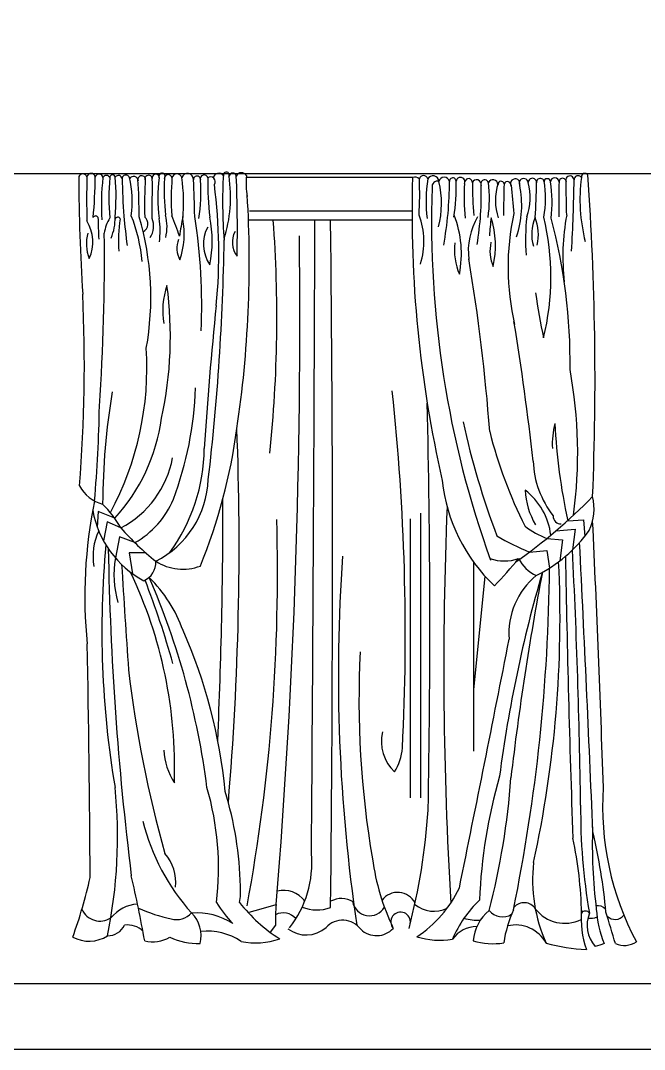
# Model space of a CAD drawing. Header units: inches. Extents: x 8.9 to 51.4, y 16 to 40.8.
# Drawn here: x 35.25 to 38.33, y 15.99 to 21.07 of the extents above; entities that cross this region are included whole.
import ezdxf

# ---------------------------------------------------------------- set-up
doc = ezdxf.new("R2010")
doc.units = ezdxf.units.IN
doc.header["$MEASUREMENT"] = 0
for name, color, linetype in [('1', 1, 'Continuous'), ('4', 4, 'Continuous'), ('kadrbm', 4, 'Continuous')]:
    doc.layers.add(name, color=color, linetype=linetype)

# ---------------------------------------------------------------- blocks, each defined once
blk = doc.blocks.new('kadrbm')
at = {"layer": 'kadrbm', "color": 4}
blk.add_lwpolyline([(0, 0), (0, 24.7972), (21, 24.7972), (21, 0), (0, 0)], close=True, dxfattribs=at)
blk.add_lwpolyline([(20.6631, 0.3257), (20.6631, 24.4603), (0.3369, 24.4603), (0.3369, 0.3257), (20.6631, 0.3257)], dxfattribs=at)

msp = doc.modelspace()

# ---------------------------------------------------------------- linework, layer by layer
at = {"layer": '1'}
for p, q in [((37.1851, 20.2979), (36.3669, 20.2979)), ((37.1885, 20.1317), (36.3804, 20.1317)), ((37.1851, 20.0876), (36.3771, 20.0876)), ((35.6333, 18.6483), (35.6287, 18.571)), ((35.7149, 18.6154), (35.6333, 18.6483)), ((37.1766, 17.2349), (37.1766, 18.6131)), ((37.2279, 17.2349), (37.2279, 18.6407)), ((37.9537, 18.6035), (38.0311, 18.6086)), ((38.0311, 18.6086), (38.0378, 18.5256)), ((35.6773, 18.5973), (35.6595, 18.504)), ((35.7453, 18.5682), (35.6773, 18.5973)), ((37.895, 18.5528), (37.9914, 18.5624)), ((37.9914, 18.5624), (37.9772, 18.4592)), ((35.7376, 18.5232), (35.7181, 18.4198)), ((35.8139, 18.4953), (35.7376, 18.5232)), ((37.8504, 18.5161), (37.9286, 18.5095)), ((37.9286, 18.5095), (37.9146, 18.4054)), ((37.7647, 18.4489), (37.8509, 18.4566)), ((37.8509, 18.4566), (37.8638, 18.3698)), ((35.868, 18.4451), (35.7863, 18.4444)), ((35.7863, 18.4444), (35.8027, 18.3419)), ((37.488, 18.3996), (37.488, 17.4648)), ((37.5446, 18.33), (37.488, 17.7687)), ((36.5094, 16.6065), (36.483, 16.5708))]:
    msp.add_line(p, q, dxfattribs=at)
for centre, radius, start, end in [((36.2662, 20.3109), 0.0148, 333.7716, 165.5009), ((35.557, 20.2953), 0.0213, 17.6254, 159.2667), ((44.6232, 20.3193), 9.0862, 180.10388, 183.76901), ((40.1329, 20.1927), 4.5569, 178.6287, 181.3683), ((35.598, 20.2981), 0.021, 6.3728, 170.0502), ((32.9696, 20.3381), 2.6496, 354.8596, 359.1851), ((35.6375, 20.2964), 0.0191, 4.4063, 167.7095), ((36.7554, 20.166), 1.1067, 173.1601, 183.9882), ((35.6734, 20.2904), 0.0185, 23.8939, 156.1061), ((36.9223, 20.1986), 1.2361, 175.3955, 184.6362), ((35.7039, 20.2985), 0.0137, 8.0732, 182.799), ((34.6449, 20.209), 1.0765, 354.3683, 4.874), ((35.7328, 20.2902), 0.0185, 3.7314, 146.154), ((35.7701, 20.2921), 0.0188, 357.8064, 182.1936), ((41.0772, 20.4129), 5.3269, 181.2631, 183.2899), ((35.2863, 20.1801), 0.5151, 352.1612, 13.3628), ((35.8083, 20.2816), 0.0221, 1.879, 151.5617), ((35.8479, 20.2888), 0.0187, 20.186, 200.4312), ((33.2258, 20.1066), 2.6098, 359.9567, 4.0013), ((38.926, 20.1578), 3.0636, 177.4283, 181.0187), ((35.8823, 20.2913), 0.0184, 8.3614, 200.1175), ((29.6766, 20.2365), 6.2242, 358.71382, 0.52845), ((35.9174, 20.2975), 0.0172, 0, 191.8665), ((36.6507, 20.1958), 0.7233, 171.9137, 187.8615), ((35.9486, 20.3045), 0.0157, 317.6589, 206.5446), ((37.2544, 20.2401), 1.2953, 177.6158, 185.6564), ((35.9793, 20.2936), 0.0191, 12.8437, 178.9595), ((37.3585, 20.1944), 1.3646, 175.6519, 183.5537), ((36.0218, 20.2913), 0.0249, 15.1668, 164.8332), ((36.0744, 20.2887), 0.0299, 357.667, 162.1872), ((35.2698, 20.1762), 0.7855, 354.0102, 8.9079), ((36.1213, 20.2887), 0.0171, 347.1313, 184.0781), ((9.2714, 19.26), 26.8525, 1.80678, 2.19291), ((35.4507, 20.2183), 0.6905, 349.757, 5.5293), ((36.1563, 20.2929), 0.0184, 11.2769, 193.419), ((36.1887, 20.2781), 0.0234, 322.9037, 128.0032), ((37.956, 20.2941), 1.7817, 179.9199, 186.1873), ((36.229, 20.2912), 0.0282, 36.698, 166.6901), ((38.5521, 20.1794), 2.3042, 176.6375, 184.7442), ((35.589, 20.2023), 0.6982, 342.6632, 8.4273), ((36.2977, 20.3022), 0.0184, 10.8759, 173.2118), ((36.3418, 20.2939), 0.0285, 30.0901, 155.7767), ((29.6192, 20.042), 6.7018, 358.87212, 2.25423), ((36.6784, 20.2677), 0.3146, 172.6081, 191.6046), ((43.1434, 20.1285), 5.9592, 178.35813, 192.86105), ((37.1961, 20.2637), 0.0368, 48.2138, 104.8915), ((35.4939, 20.2172), 1.7283, 356.5351, 2.4501), ((37.2412, 20.2871), 0.0209, 11.1859, 168.8142), ((38.0224, 20.181), 0.7686, 171.76, 186.3905), ((37.2876, 20.2773), 0.0295, 2.2498, 151.5674), ((37.3107, 20.2535), 0.0274, 77.0021, 190.4921), ((36.8706, 20.1696), 0.4595, 345.4809, 13.7115), ((37.3431, 20.2743), 0.0264, 9.1439, 170.8561), ((35.6566, 20.2752), 1.7125, 349.5447, 0.1104), ((37.3857, 20.2801), 0.0166, 359.8125, 185.6359), ((36.5665, 20.2436), 0.8366, 350.3445, 2.4972), ((37.4236, 20.2775), 0.0215, 336.6593, 173.2261), ((37.4639, 20.2741), 0.0191, 354.0907, 169.7473), ((37.504, 20.2654), 0.0222, 344.8764, 162.1393), ((37.5434, 20.2673), 0.0195, 19.2385, 203.4724), ((37.5841, 20.2618), 0.0252, 5.5685, 151.8288), ((37.6243, 20.2651), 0.0151, 8.7753, 183.2334), ((37.656, 20.26), 0.0183, 348.621, 156.1045), ((37.6942, 20.2682), 0.0235, 342.4719, 210.1987), ((37.7359, 20.2714), 0.0219, 6.1087, 208.0717), ((37.779, 20.2734), 0.0213, 356.8359, 178.9252), ((37.8183, 20.2758), 0.0184, 3.3667, 191.4847), ((37.3504, 20.1976), 0.4937, 348.9862, 9.6898), ((37.8524, 20.2769), 0.0158, 0.0268, 179.9732), ((37.8895, 20.2757), 0.0213, 358.9272, 176.8339), ((37.278, 20.1766), 0.5987, 352.3629, 9.6488), ((42.3063, 20.1491), 4.3972, 178.2943, 180.5758), ((37.9283, 20.2771), 0.0175, 354.2042, 185.7958), ((37.9645, 20.2857), 0.0206, 1.8623, 204.6578), ((14.1873, 19.7323), 23.7645, 0.91727, 1.30927), ((31.141, 20.3559), 6.8445, 356.46963, 359.41801), ((38.0052, 20.2871), 0.0201, 36.2876, 182.0427), ((38.8623, 20.1901), 0.8479, 172.6181, 194.2203), ((38.0385, 20.3017), 0.0173, 33.0455, 189.003), ((23.7755, 19.3024), 14.3132, 357.67863, 4.04146), ((33.6221, 19.9256), 2.6073, 354.3089, 7.4583), ((42.1972, 20.0762), 4.9164, 177.9917, 199.8238), ((38.5589, 20.2044), 1.1174, 176.6868, 185.4367), ((39.7106, 20.279), 2.2277, 180.1753, 184.3197), ((35.8976, 20.2237), 1.6292, 350.9556, 1.4652), ((36.9102, 20.1929), 0.6566, 351.882, 7.0755), ((37.869, 20.1855), 0.2725, 162.0678, 198.5996), ((64.8363, 19.6394), 27.2043, 178.67719, 179.00633), ((45.5353, 20.928), 7.8893, 184.85689, 185.87429), ((37.2333, 20.1627), 0.4932, 341.4132, 11.5167), ((37.5145, 20.1983), 0.2546, 338.4783, 17.2366), ((35.2072, 20.3069), 2.5933, 355.462, 359.2325), ((30.846, 19.8789), 5.5338, 351.4766, 3.4558), ((35.4068, 19.98), 0.1997, 335.8791, 31.329), ((35.6205, 20.0957), 0.013, 29.0692, 157.2856), ((39.7451, 20.1969), 4.1144, 181.3217, 182.8216), ((35.8629, 19.9927), 0.2025, 148.4442, 171.0771), ((35.4885, 20.0924), 0.228, 335.9872, 2.7573), ((35.7296, 20.0889), 0.0136, 23.1123, 165.3013), ((36.3438, 19.9899), 0.6106, 170.159, 185.1817), ((54.1029, 22.1645), 18.4588, 186.39897, 186.85283), ((35.0817, 19.8221), 0.7707, 4.618, 21.9197), ((34.4832, 19.7053), 1.4101, 349.7816, 16.4517), ((35.8362, 20.0696), 0.043, 296.234, 51.6207), ((35.8062, 20.058), 0.1008, 326.3661, 22.6707), ((35.5606, 20.0343), 0.3788, 351.7748, 9.4994), ((35.7598, 20.0549), 0.2135, 345.7134, 15.6357), ((33.0759, 18.9275), 3.1508, 20.067, 22.038), ((37.0195, 19.8889), 0.9913, 167.3879, 173.061), ((35.6703, 20.0195), 0.388, 340.8141, 11.1128), ((33.2638, 19.6649), 2.8809, 357.5451, 8.8195), ((35.6031, 19.9847), 0.5933, 348.5912, 11.4088), ((30.0175, 19.609), 6.4987, 354.06011, 4.22836), ((-694.8647, 22.5135), 731.5729, 359.5650217, 359.8100031), ((-114.5424, 18.3992), 151.3337, 359.35407, 0.639234), ((36.8862, 19.9832), 0.3572, 341.7375, 21.2601), ((36.9139, 19.9233), 0.5145, 348.5152, 21.4881), ((37.7936, 19.9357), 0.3313, 149.3362, 187.1957), ((38.5801, 19.9489), 1.0154, 171.4333, 176.5394), ((37.1141, 19.9611), 0.4824, 347.742, 16.753), ((38.8955, 19.8553), 1.2368, 167.615, 193.216), ((38.9061, 19.9872), 1.1607, 174.179, 183.5956), ((37.9889, 20.0187), 0.2133, 157.0948, 196.2744), ((37.5888, 20.0181), 0.2201, 346.0303, 22.3158), ((36.6027, 19.8059), 1.2677, 346.3148, 13.5683), ((35.2547, 19.3889), 2.7108, 359.1825, 15.142), ((39.0395, 19.9077), 1.1098, 169.3541, 186.466), ((35.7659, 19.9706), 0.1911, 163.7086, 202.1976), ((25.2506, 19.8829), 10.4132, 356.06709, 0.77735), ((36.335, 19.9693), 0.1817, 152.201, 214.1636), ((36.4087, 19.9791), 0.1126, 151.9654, 217.7712), ((36.1426, 19.9495), 0.1205, 158.8004, 208.5409), ((24.5784, 20.1721), 11.6789, 353.29048, 359.10072), ((1.1881, 19.5829), 35.4418, 355.34849, 0.69054), ((37.6941, 19.9392), 0.3003, 173.0571, 203.2156), ((37.7617, 19.9354), 0.1922, 167.0045, 203.5284), ((28.5114, 18.3753), 9.0815, 4.22464, 9.64091), ((27.9328, 19.3755), 7.6318, 355.49586, 2.6027), ((34.1242, 19.5144), 1.8658, 347.474, 7.7218), ((36.3182, 19.6415), 0.3665, 160.2901, 190.1752), ((41.2724, 20.2282), 3.513, 188.1667, 191.8646), ((53.0138, 17.9105), 16.8888, 174.03021, 176.43511), ((24.9726, 17.4894), 12.8873, 6.27244, 9.36657), ((34.3629, 19.3598), 1.511, 331.7021, 3.615), ((35.7309, 18.9378), 2.2721, 352.2173, 10.4582), ((34.3901, 19.3184), 1.7254, 339.3373, 358.0256), ((39.2284, 18.6602), 3.5735, 170.6748, 179.5884), ((25.9497, 18.0434), 11.2013, 357.12322, 6.15477), ((28.7969, 19.2849), 6.8433, 355.10175, 359.02687), ((-9.4822, 18.074), 46.7548, 358.89746, 1.36134), ((35.0404, 19.2313), 0.9134, 317.6068, 352.3575), ((33.5631, 19.4285), 2.7803, 337.8406, 352.3568), ((21.1733, 18.4801), 15.1564, 355.19709, 2.18783), ((41.2255, 19.9067), 3.875, 192.137, 200.8411), ((38.2916, 18.983), 0.414, 165.8781, 183.0583), ((40.8969, 19.2375), 3.0107, 182.9211, 192.1557), ((39.7494, 19.5913), 2.2487, 194.0789, 206.8495), ((35.2682, 18.9704), 0.8895, 323.8524, 359.3697), ((35.5182, 19.0031), 0.4907, 297.5756, 349.4847), ((38.251, 18.9163), 0.4686, 182.3186, 218.082), ((35.7034, 18.8263), 0.4743, 296.9202, 357.744), ((38.1599, 18.8881), 0.8307, 185.9442, 226.871), ((35.6934, 18.8516), 0.17, 206.3352, 256.9471), ((37.5413, 18.4915), 0.3315, 7.0303, 52.4979), ((38.1149, 18.7737), 0.3723, 182.9713, 210.6962), ((37.863, 18.2317), 2.2961, 168.2173, 185.9211), ((35.6014, 18.8762), 0.4363, 299.1573, 337.5289), ((9.3982, 18.6986), 26.8517, 357.48112, 0.03187), ((36.17, 20.5827), 2.6639, 305.0002, 315.7122), ((37.8268, 18.6629), 0.2571, 335.1948, 13.4454), ((36.0954, 18.7448), 0.498, 190.5942, 241.5707), ((35.2608, 18.29), 0.5587, 29.8663, 45.1293), ((56.8807, 17.8803), 19.5394, 177.67323, 183.41869), ((27.4428, 18.3455), 9.0766, 349.5666, 1.66865), ((37.9199, 18.6254), 0.0378, 177.0318, 273.0129), ((-46.8873, 14.5247), 85.062, 1.859921, 2.748061), ((35.8892, 18.4296), 0.2818, 154.0354, 190.5994), ((36.7162, 19.4131), 1.2871, 221.0316, 231.6775), ((38.0098, 18.9298), 0.4433, 233.0076, 248.9211), ((37.4773, 18.9766), 0.7194, 296.4635, 324.1206), ((38.3661, 19.8729), 1.5458, 240.4614, 247.1057), ((40.2947, 18.059), 4.6434, 174.7419, 189.5932), ((50.9507, 18.7279), 15.2699, 180.98425, 187.06368), ((3.2646, 16.71), 34.7566, 0.80664, 2.88476), ((-145.6797, 9.3567), 183.9195, 2.402276, 2.848272), ((36.1831, 18.3364), 0.4724, 169.8326, 196.7728), ((35.8198, 18.3976), 0.0985, 293.0489, 3.3781), ((36.0516, 18.6117), 0.2475, 237.3434, 290.4351), ((45.2464, 17.842), 8.4263, 176.01238, 188.43701), ((37.6399, 18.6188), 0.2142, 250.7687, 289.461), ((36.135, 19.6966), 2.0303, 315.8426, 320.9272), ((37.872, 18.4955), 0.1789, 206.0602, 245.5464), ((32.2639, 18.124), 5.6519, 347.6487, 2.8104), ((113.8407, 19.7175), 75.909, 180.973435, 182.024669), ((128.6009, 24.1311), 93.0294, 183.539921, 183.860824), ((33.7621, 17.3833), 2.2489, 358.1109, 25.4364), ((44.2528, 16.4728), 6.6926, 163.72188, 172.54223), ((51.7544, 15.6955), 14.1764, 169.21284, 173.36747), ((29.0363, 18.4476), 8.8278, 348.46539, 359.49507), ((31.3335, 16.5666), 4.8553, 15.9267, 21.0433), ((32.3899, 16.8035), 3.8114, 7.2654, 23.5069), ((35.3993, 17.8296), 0.6929, 19.5147, 45.4954), ((38.0335, 18.0468), 0.3703, 129.4991, 184.4913), ((33.7264, 17.0269), 2.5455, 5.4041, 23.9706), ((-42.3387, 16.4591), 77.933, 0.280804, 1.129136), ((-160.0014, 56.9433), 201.4619, 348.503424, 348.859516), ((41.63, 17.7202), 4.7079, 177.1224, 189.6158), ((41.5872, 18.5451), 5.844, 186.66179, 195.74547), ((37.2404, 17.5133), 0.2076, 166.9612, 226.4618), ((36.8884, 17.4983), 0.249, 327.0421, 356.0612), ((36.2783, 17.4849), 0.3209, 182.6766, 213.2054), ((40.1003, 16.625), 2.5847, 163.9076, 177.6775), ((34.0767, 17.5886), 3.6053, 345.3723, 355.9333), ((33.3184, 17.0406), 2.4103, 348.3345, 5.8223), ((34.8035, 16.8858), 1.4244, 353.2375, 16.2972), ((39.5354, 17.1886), 1.4089, 176.0579, 208.1942), ((34.5883, 16.7559), 1.7485, 1.394, 16.9811), ((40.9798, 17.1696), 2.9622, 179.4242, 189.8042), ((34.1597, 17.3771), 3.1109, 345.3438, 356.2645), ((36.883, 17.3762), 1.0608, 193.9742, 222.0218), ((40.543, 16.9978), 2.4677, 177.8223, 187.2724), ((36.0998, 16.6292), 1.9227, 1.0716, 12.2037), ((35.3034, 16.4096), 2.8513, 5.2294, 13.3052), ((35.8081, 16.8197), 0.2081, 352.8195, 42.1005), ((36.1651, 16.9142), 0.5241, 322.0976, 4.9727), ((38.1779, 17.1036), 1.2017, 188.1226, 205.3005), ((38.5363, 16.8289), 0.7562, 173.4636, 204.393), ((33.3239, 17.3464), 2.325, 339.8907, 347.4445), ((28.8813, 15.2576), 7.0964, 10.31699, 12.96794), ((36.0126, 16.7772), 0.3244, 349.5004, 3.7614), ((36.5495, 16.6489), 0.1288, 36.0002, 103.9629), ((36.8891, 17.0406), 0.5858, 302.9066, 334.6772), ((36.6856, 16.9965), 0.5442, 210.7762, 224.6555), ((36.9493, 17.2016), 0.7844, 218.0511, 237.7182), ((36.8351, 16.632), 0.1059, 56.7678, 120.0338), ((36.9741, 16.7379), 0.0853, 190.5035, 329.7331), ((37.1134, 16.6723), 0.0958, 26.3615, 143.7919), ((37.9271, 16.3037), 0.5909, 133.8605, 156.828), ((35.642, 16.7234), 0.0975, 203.6196, 303.2897), ((35.8423, 16.5202), 0.1907, 94.4615, 140.3357), ((36.1535, 17.4118), 0.7906, 245.9801, 258.3503), ((36.1194, 16.3378), 0.3291, 57.0543, 94.2684), ((35.6059, 19.5718), 3.0034, 284.8165, 287.5817), ((37.1752, 16.633), 0.6664, 173.4751, 182.2794), ((36.7145, 16.8769), 0.1956, 248.0302, 290.1181), ((37.1277, 16.6221), 0.0484, 349.7873, 221.4155), ((37.2929, 16.8252), 0.1504, 230.8141, 295.6466), ((37.7012, 16.5105), 0.2158, 129.0719, 175.2548), ((37.6318, 16.7349), 0.0875, 220.4367, 300.4112), ((38.275, 16.419), 0.6453, 155.9092, 171.1217), ((37.7383, 16.6513), 0.0657, 32.6149, 139.762), ((37.9384, 16.7974), 0.1822, 217.3985, 296.7115), ((38.5032, 16.6409), 0.483, 175.392, 198.8128), ((38.0415, 16.6527), 0.023, 32.662, 147.338), ((38.1018, 16.6503), 0.0521, 40.3434, 99.5328), ((38.6392, 16.7207), 0.5452, 183.7068, 202.2058), ((31.824, 14.6822), 6.624, 16.05995, 17.45856), ((36.0218, 16.7319), 0.0984, 253.5179, 317.9977), ((35.9849, 16.5542), 0.1569, 345.7223, 45.4788), ((36.547, 16.5809), 0.0855, 42.03, 116.149), ((36.8412, 16.518), 0.1122, 36.9771, 136.7264), ((37.5134, 16.9095), 0.2792, 254.9959, 271.6988), ((38.2094, 16.6062), 0.1598, 158.3454, 221.2297), ((38.0683, 16.7144), 0.0746, 258.6194, 294.3996), ((38.1882, 16.691), 0.0566, 225.9631, 320.2038), ((35.6796, 16.6462), 0.0929, 269.5588, 334.4592), ((35.7782, 16.5), 0.1072, 44.7365, 97.8656), ((36.1719, 16.273), 0.3034, 56.4782, 95.9435), ((36.6615, 16.7043), 0.1469, 231.9656, 311.8498), ((37.0089, 16.6672), 0.113, 226.314, 316.9409), ((37.5069, 16.4486), 0.151, 90.8805, 144.5201), ((37.6962, 16.4348), 0.172, 28.3991, 103.4742), ((35.5877, 16.6978), 0.1709, 241.8897, 302.2519), ((35.9031, 16.6855), 0.162, 255.6513, 301.1513), ((36.1287, 16.8503), 0.335, 244.9563, 271.4186), ((36.4126, 16.874), 0.3557, 258.1322, 289.3328), ((37.3222, 16.9149), 0.3837, 252.5747, 279.2583), ((37.5835, 16.8585), 0.3442, 253.5646, 279.0106), ((38.0934, 17.4273), 0.9433, 254.8919, 267.1184), ((39.0882, 13.2973), 3.3557, 106.5118, 107.3183), ((38.2335, 16.62), 0.1142, 247.3153, 301.8495)]:
    msp.add_arc(centre, radius, start, end, dxfattribs=at)
at = {"layer": '4'}
for p, q in [((30.6976, 20.3179), (51.0238, 20.3179)), ((30.6976, 16.3179), (51.0238, 16.3179))]:
    msp.add_line(p, q, dxfattribs=at)

# ---------------------------------------------------------------- block references
at = {"layer": 'kadrbm'}
msp.add_blockref('kadrbm', (30.3607, 15.9922), dxfattribs=at)

doc.saveas('drawing.dxf')
